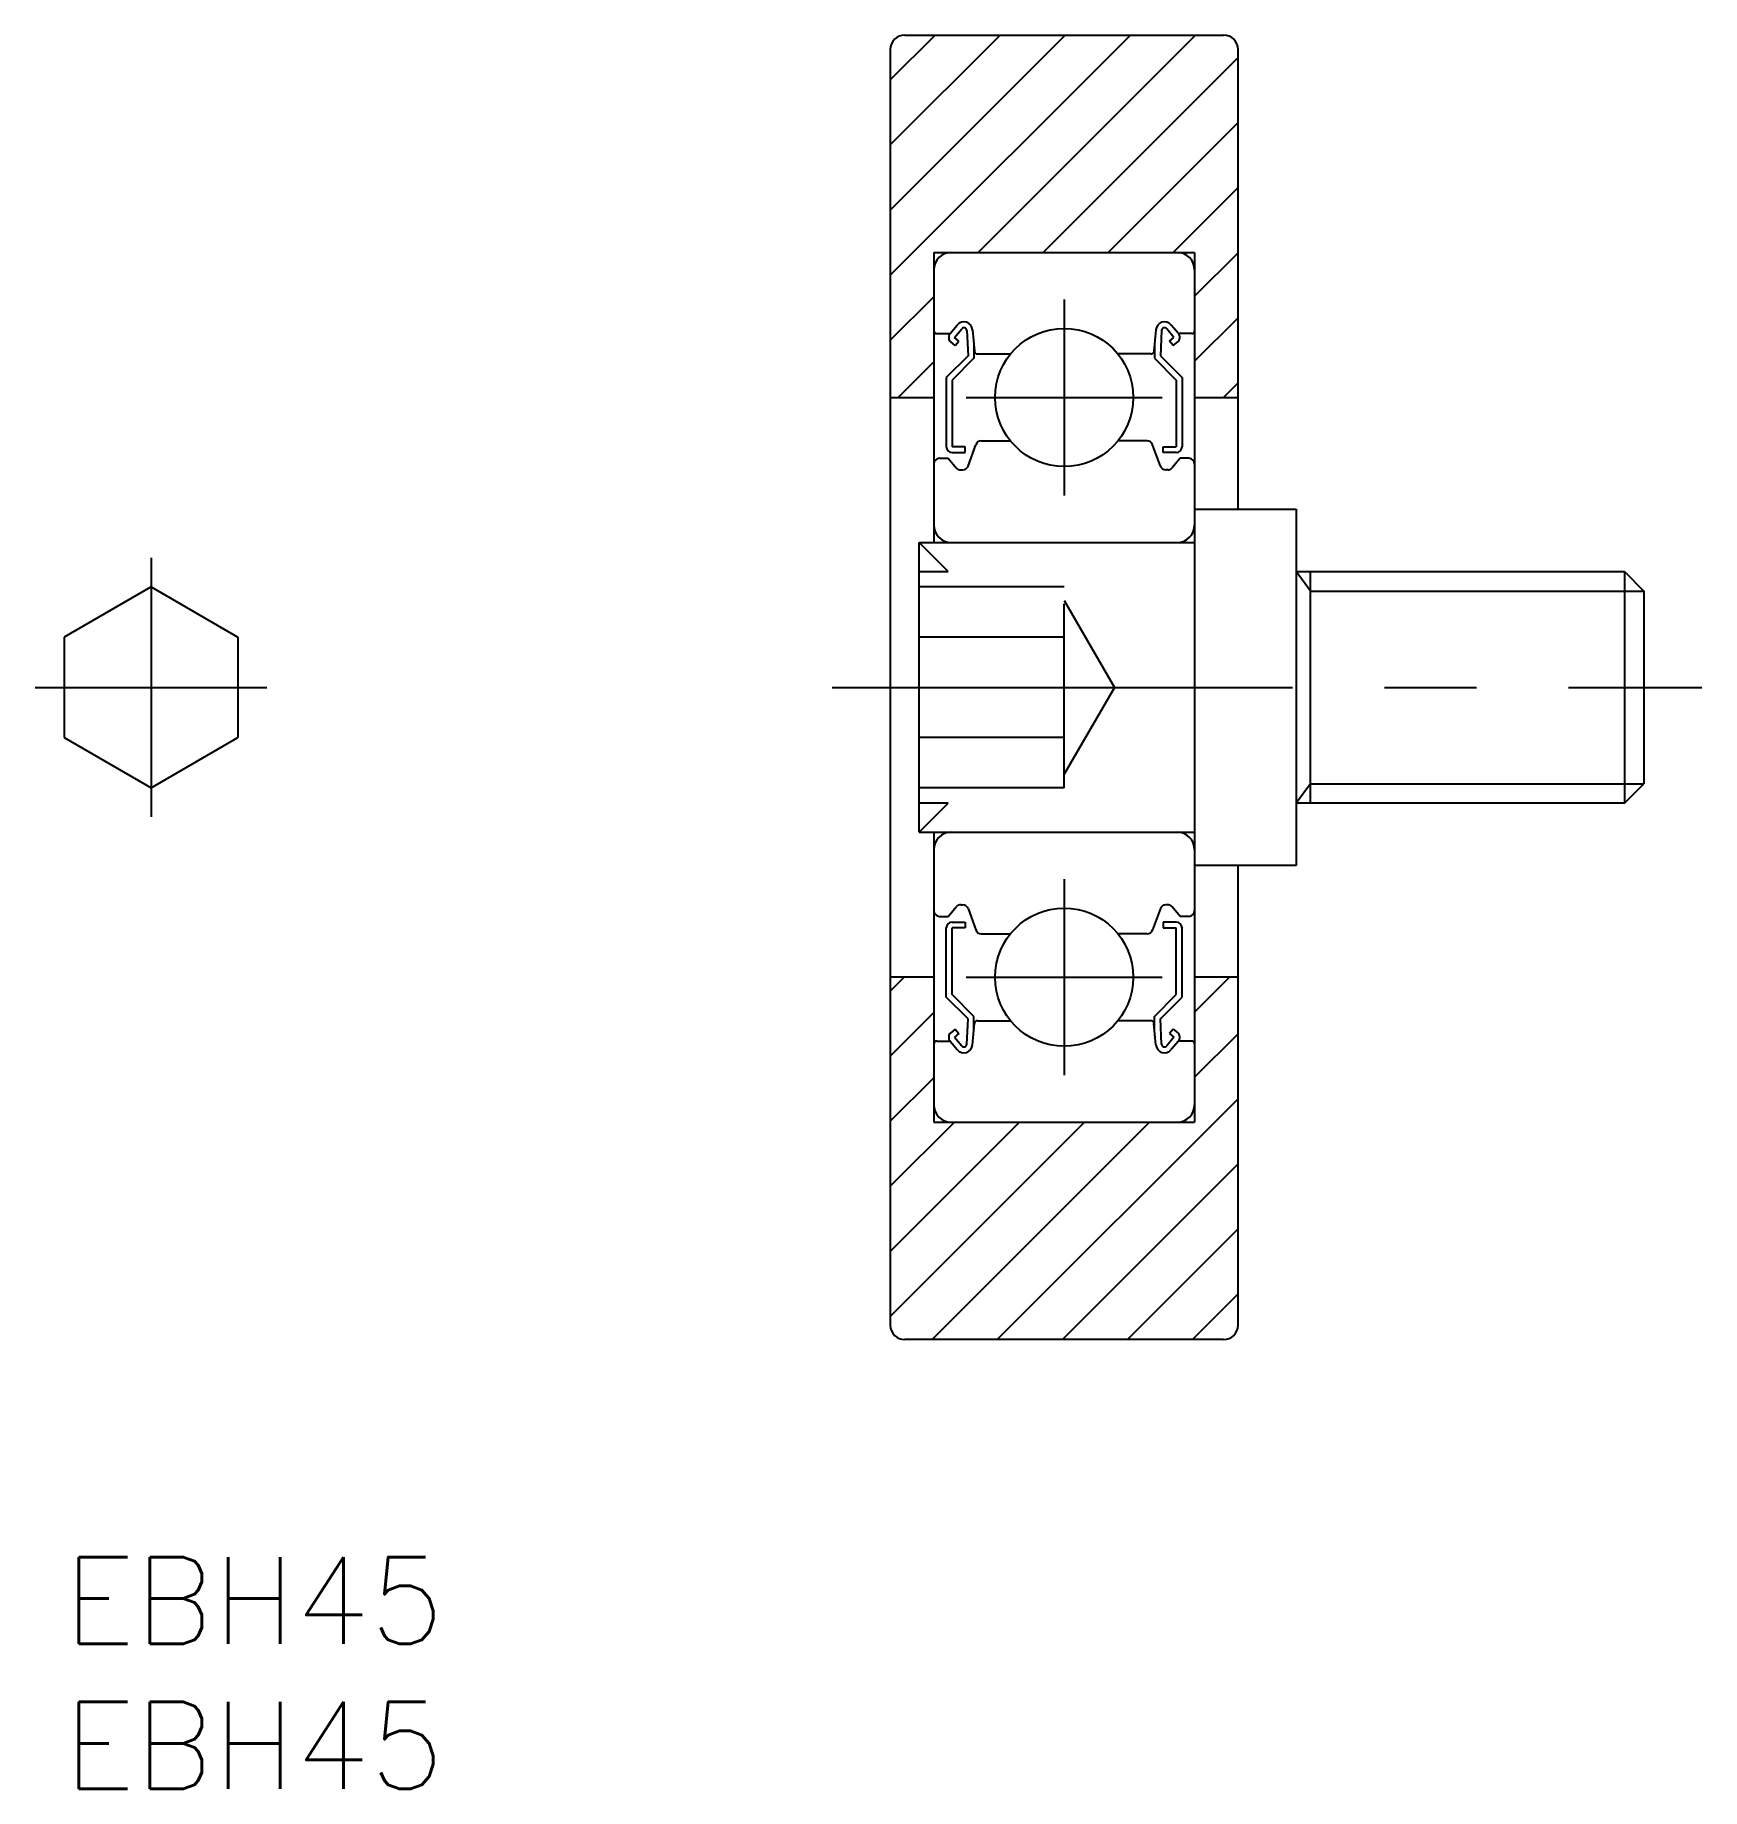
# Model space of a CAD drawing. Extents: x -1 to 56.5, y -8 to 52.5.
import ezdxf

# ---------------------------------------------------------------- set-up
doc = ezdxf.new("R2010")
doc.units = 0
doc.header["$LTSCALE"] = 0.5
doc.linetypes.add('CENTER', pattern=[50.8, 31.75, -6.35, 6.35, -6.35])
doc.linetypes.add('DASHED', pattern=[19.05, 12.7, -6.35])
for name, color, linetype in [('MSM_CENTER', 1, 'CENTER'), ('MSM_CONTINUOUS', 7, 'CONTINUOUS'), ('MSM_DASHED', 4, 'DASHED'), ('MSM_NARROW', 5, 'CONTINUOUS'), ('MSM_PART_NUMBER', 7, 'CONTINUOUS')]:
    doc.layers.add(name, color=color, linetype=linetype)
doc.styles.get("Standard").update_dxf_attribs({"font": 'txt.shx', "height": 3, "bigfont": 'bigfont.shx'})

# ---------------------------------------------------------------- blocks, each defined once
blk = doc.blocks.new('*U9')
at = {"layer": 'MSM_PART_NUMBER'}
blk.add_text('EBH45', height=3, dxfattribs=at).set_placement((0, -3))
blk = doc.blocks.new('*U10')
at = {"layer": 'MSM_PART_NUMBER'}
blk.add_text('EBH45', height=3, dxfattribs=at).set_placement((0, -8))

msp = doc.modelspace()

# ---------------------------------------------------------------- linework, layer by layer
at = {"layer": 'MSM_CENTER'}
for p, q in [((34.504, 43.381), (34.504, 36.619)), ((31.123, 40), (37.885, 40)), ((3, 34.464), (3, 25.536)), ((-1, 30), (7, 30)), ((26.504, 30), (56.504, 30)), ((34.504, 23.381), (34.504, 16.619)), ((31.123, 20), (37.885, 20))]:
    msp.add_line(p, q, dxfattribs=at)
at = {"layer": 'MSM_CONTINUOUS'}
for p, q in [((29.004, 52.5), (40.004, 52.5)), ((28.504, 52), (28.504, 8)), ((40.504, 36.15), (40.504, 52)), ((30.004, 45), (30.004, 35)), ((30.004, 45), (39.004, 45)), ((39.004, 45), (39.004, 15)), ((30.564, 42.2), (30.814, 42.497)), ((30.717, 42.071), (30.967, 42.369)), ((38.291, 42.071), (38.041, 42.369)), ((38.444, 42.2), (38.195, 42.497)), ((30.104, 42.2), (30.564, 42.2)), ((30.742, 41.79), (30.589, 41.918)), ((30.87, 41.943), (30.717, 42.071)), ((30.742, 41.79), (30.87, 41.943)), ((31.144, 42.31), (31.187, 41.433)), ((31.342, 42.331), (31.407, 41.591)), ((31.387, 41.82), (31.387, 41.35)), ((37.666, 42.331), (37.601, 41.591)), ((37.621, 41.82), (37.621, 41.35)), ((37.864, 42.31), (37.821, 41.433)), ((38.138, 41.943), (38.291, 42.071)), ((38.266, 41.79), (38.138, 41.943)), ((38.266, 41.79), (38.419, 41.918)), ((38.904, 42.2), (38.444, 42.2)), ((31.187, 41.433), (30.437, 40.683)), ((31.387, 41.35), (30.637, 40.6)), ((31.507, 41.5), (32.655, 41.5)), ((37.502, 41.5), (36.354, 41.5)), ((37.621, 41.35), (38.371, 40.6)), ((37.821, 41.433), (38.571, 40.683)), ((30.437, 40.683), (30.437, 38.3)), ((30.637, 40.6), (30.637, 38.3)), ((38.371, 40.6), (38.371, 38.3)), ((38.571, 40.683), (38.571, 38.3)), ((28.504, 40), (30.004, 40)), ((39.004, 40), (40.504, 40)), ((31.087, 38.3), (30.637, 38.3)), ((31.087, 38.1), (31.087, 38.3)), ((31.186, 37.632), (31.454, 38.368)), ((31.642, 38.5), (32.655, 38.5)), ((37.366, 38.5), (36.354, 38.5)), ((37.822, 37.632), (37.554, 38.368)), ((37.921, 38.3), (38.371, 38.3)), ((37.921, 38.1), (37.921, 38.3)), ((30.204, 37.9), (30.504, 37.9)), ((30.504, 37.9), (30.78, 37.571)), ((30.637, 38.1), (31.087, 38.1)), ((38.371, 38.1), (37.921, 38.1)), ((38.504, 37.9), (38.229, 37.571)), ((38.804, 37.9), (38.504, 37.9)), ((30.933, 37.5), (30.998, 37.5)), ((38.075, 37.5), (38.01, 37.5)), ((39.004, 36.15), (42.504, 36.15)), ((42.504, 36.15), (42.504, 23.85)), ((29.504, 25), (29.504, 35)), ((29.504, 35), (39.004, 35)), ((42.504, 34), (53.828, 34)), ((43.004, 26), (43.004, 34)), ((53.828, 34), (54.504, 33.323)), ((53.828, 34), (53.828, 26)), ((3, 33.464), (0, 31.732)), ((3, 33.464), (6, 31.732)), ((54.504, 33.323), (54.504, 26.676)), ((0, 31.732), (0, 28.268)), ((6, 31.732), (6, 28.268)), ((0, 28.268), (3, 26.536)), ((3, 26.536), (6, 28.268)), ((53.828, 26), (54.504, 26.676)), ((53.828, 26), (42.504, 26)), ((29.504, 25), (39.004, 25)), ((30.004, 25), (30.004, 15)), ((42.504, 23.85), (39.004, 23.85)), ((40.504, 8), (40.504, 23.85)), ((30.504, 22.1), (30.78, 22.429)), ((30.933, 22.5), (30.998, 22.5)), ((38.075, 22.5), (38.01, 22.5)), ((38.504, 22.1), (38.229, 22.429)), ((30.204, 22.1), (30.504, 22.1)), ((30.637, 21.9), (31.087, 21.9)), ((31.087, 21.9), (31.087, 21.7)), ((31.186, 22.368), (31.454, 21.632)), ((37.822, 22.368), (37.554, 21.632)), ((38.371, 21.9), (37.921, 21.9)), ((37.921, 21.9), (37.921, 21.7)), ((38.804, 22.1), (38.504, 22.1)), ((30.437, 19.317), (30.437, 21.7)), ((30.637, 19.4), (30.637, 21.7)), ((31.087, 21.7), (30.637, 21.7)), ((31.642, 21.5), (32.655, 21.5)), ((37.366, 21.5), (36.354, 21.5)), ((37.921, 21.7), (38.371, 21.7)), ((38.371, 19.4), (38.371, 21.7)), ((38.571, 19.317), (38.571, 21.7)), ((30.004, 20), (28.504, 20)), ((40.504, 20), (39.004, 20)), ((31.387, 18.65), (30.637, 19.4)), ((37.621, 18.65), (38.371, 19.4)), ((31.187, 18.567), (30.437, 19.317)), ((37.821, 18.567), (38.571, 19.317)), ((30.742, 18.21), (30.589, 18.082)), ((30.742, 18.21), (30.87, 18.057)), ((31.144, 17.69), (31.187, 18.567)), ((31.342, 17.669), (31.407, 18.409)), ((31.387, 18.18), (31.387, 18.65)), ((31.507, 18.5), (32.655, 18.5)), ((37.502, 18.5), (36.354, 18.5)), ((37.666, 17.669), (37.601, 18.409)), ((37.621, 18.18), (37.621, 18.65)), ((37.864, 17.69), (37.821, 18.567)), ((38.266, 18.21), (38.138, 18.057)), ((38.266, 18.21), (38.419, 18.082)), ((30.104, 17.8), (30.564, 17.8)), ((30.564, 17.8), (30.814, 17.503)), ((30.87, 18.057), (30.717, 17.929)), ((30.717, 17.929), (30.967, 17.631)), ((38.291, 17.929), (38.041, 17.631)), ((38.138, 18.057), (38.291, 17.929)), ((38.444, 17.8), (38.195, 17.503)), ((38.904, 17.8), (38.444, 17.8)), ((30.004, 15), (39.004, 15)), ((40.004, 7.5), (29.004, 7.5))]:
    msp.add_line(p, q, dxfattribs=at)
for centre in [(34.504, 40), (34.504, 20)]:
    msp.add_circle(centre, 2.381, dxfattribs=at)
for centre, radius, start, end in [((29.004, 52), 0.5, 90, 180), ((40.004, 52), 0.5, 0, 90), ((30.604, 44.4), 0.6, 90, 180), ((38.404, 44.4), 0.6, 0, 90), ((31.044, 42.305), 0.3, 4.99676, 140.00293), ((31.044, 42.305), 0.1, 2.81982, 140.00215), ((37.965, 42.305), 0.3, 39.99707, 175.00324), ((37.964, 42.305), 0.1, 39.99785, 177.18018), ((30.104, 42.3), 0.1, 180, 270), ((30.717, 42.071), 0.2, 140.00293, 230.08703), ((38.291, 42.071), 0.2, 309.91297, 39.99707), ((38.904, 42.3), 0.1, 270, 0), ((31.507, 41.6), 0.1, 184.99676, 269.9995), ((37.502, 41.6), 0.1, 270.0005, 355.00324), ((30.637, 38.3), 0.2, 180, 270), ((31.642, 38.3), 0.2, 90, 159.99139), ((37.366, 38.3), 0.2, 20.00861, 90), ((38.371, 38.3), 0.2, 270, 0), ((30.204, 37.7), 0.2, 90, 180), ((30.933, 37.7), 0.2, 219.99503, 270), ((30.998, 37.7), 0.2, 270, 339.99139), ((38.01, 37.7), 0.2, 200.00861, 270), ((38.075, 37.7), 0.2, 270, 320.00497), ((38.804, 37.7), 0.2, 0, 90), ((30.604, 35.6), 0.6, 180, 270), ((38.404, 35.6), 0.6, 270, 0), ((30.604, 24.4), 0.6, 90, 180), ((38.404, 24.4), 0.6, 0, 90), ((30.933, 22.3), 0.2, 90, 140.00497), ((30.998, 22.3), 0.2, 20.00861, 90), ((38.01, 22.3), 0.2, 90, 159.99139), ((38.075, 22.3), 0.2, 39.99503, 90), ((30.204, 22.3), 0.2, 180, 270), ((30.637, 21.7), 0.2, 90, 180), ((38.371, 21.7), 0.2, 0, 90), ((38.804, 22.3), 0.2, 270, 0), ((31.642, 21.7), 0.2, 200.00861, 270), ((37.366, 21.7), 0.2, 270, 339.99139), ((31.507, 18.4), 0.1, 90.0005, 175.00324), ((37.502, 18.4), 0.1, 4.99676, 89.9995), ((30.104, 17.7), 0.1, 90, 180), ((30.717, 17.929), 0.2, 129.91297, 219.99707), ((31.044, 17.695), 0.3, 219.99707, 355.00324), ((31.044, 17.695), 0.1, 219.99785, 357.18018), ((37.965, 17.695), 0.3, 184.99676, 320.00293), ((37.964, 17.695), 0.1, 182.81982, 320.00215), ((38.291, 17.929), 0.2, 320.00293, 50.08703), ((38.904, 17.7), 0.1, 0, 90), ((30.604, 15.6), 0.6, 180, 270), ((38.404, 15.6), 0.6, 270, 0), ((29.004, 8), 0.5, 180, 270), ((40.004, 8), 0.5, 270, 0)]:
    msp.add_arc(centre, radius, start, end, dxfattribs=at)
at = {"layer": 'MSM_DASHED'}
for p, q in [((30.504, 34), (29.504, 35)), ((29.504, 34), (30.504, 34)), ((34.504, 33.464), (29.504, 33.464)), ((34.504, 26.536), (34.504, 33.464)), ((34.504, 33), (36.236, 30)), ((34.504, 31.732), (29.504, 31.732)), ((36.236, 30), (34.504, 27)), ((34.504, 28.268), (29.504, 28.268)), ((34.504, 26.536), (29.504, 26.536)), ((30.504, 26), (29.504, 26)), ((29.504, 25), (30.504, 26))]:
    msp.add_line(p, q, dxfattribs=at)
at = {"layer": 'MSM_NARROW'}
for p, q in [((28.504, 50.955), (30.049, 52.5)), ((28.504, 48.71), (32.294, 52.5)), ((28.504, 46.465), (34.539, 52.5)), ((28.504, 44.22), (36.785, 52.5)), ((31.53, 45), (39.03, 52.5)), ((33.775, 45), (40.504, 51.729)), ((36.02, 45), (40.504, 49.484)), ((38.265, 45), (40.504, 47.239)), ((39.004, 43.494), (40.504, 44.994)), ((28.504, 41.975), (30.004, 43.475)), ((39.004, 41.249), (40.504, 42.749)), ((28.775, 40), (30.004, 41.229)), ((40, 40), (40.504, 40.504)), ((43.004, 33.323), (42.504, 34)), ((43.004, 33.323), (54.504, 33.323)), ((43.004, 26.676), (42.504, 26)), ((43.004, 26.676), (54.504, 26.676)), ((28.504, 19.524), (28.98, 20)), ((39.004, 18.799), (40.206, 20)), ((28.504, 17.279), (30.004, 18.779)), ((39.004, 16.553), (40.504, 18.053)), ((28.504, 15.034), (30.004, 16.534)), ((32.196, 7.5), (40.504, 15.808)), ((28.504, 12.789), (30.715, 15)), ((28.504, 10.544), (32.961, 15)), ((28.504, 8.299), (35.206, 15)), ((29.951, 7.5), (37.451, 15)), ((34.441, 7.5), (40.504, 13.563)), ((36.686, 7.5), (40.504, 11.318)), ((38.931, 7.5), (40.504, 9.073))]:
    msp.add_line(p, q, dxfattribs=at)

# ---------------------------------------------------------------- block references
at = {"layer": 'MSM_CONTINUOUS'}
for name in ['*U9', '*U10']:
    msp.add_blockref(name, (0, 0), dxfattribs=at)

doc.saveas('drawing.dxf')
